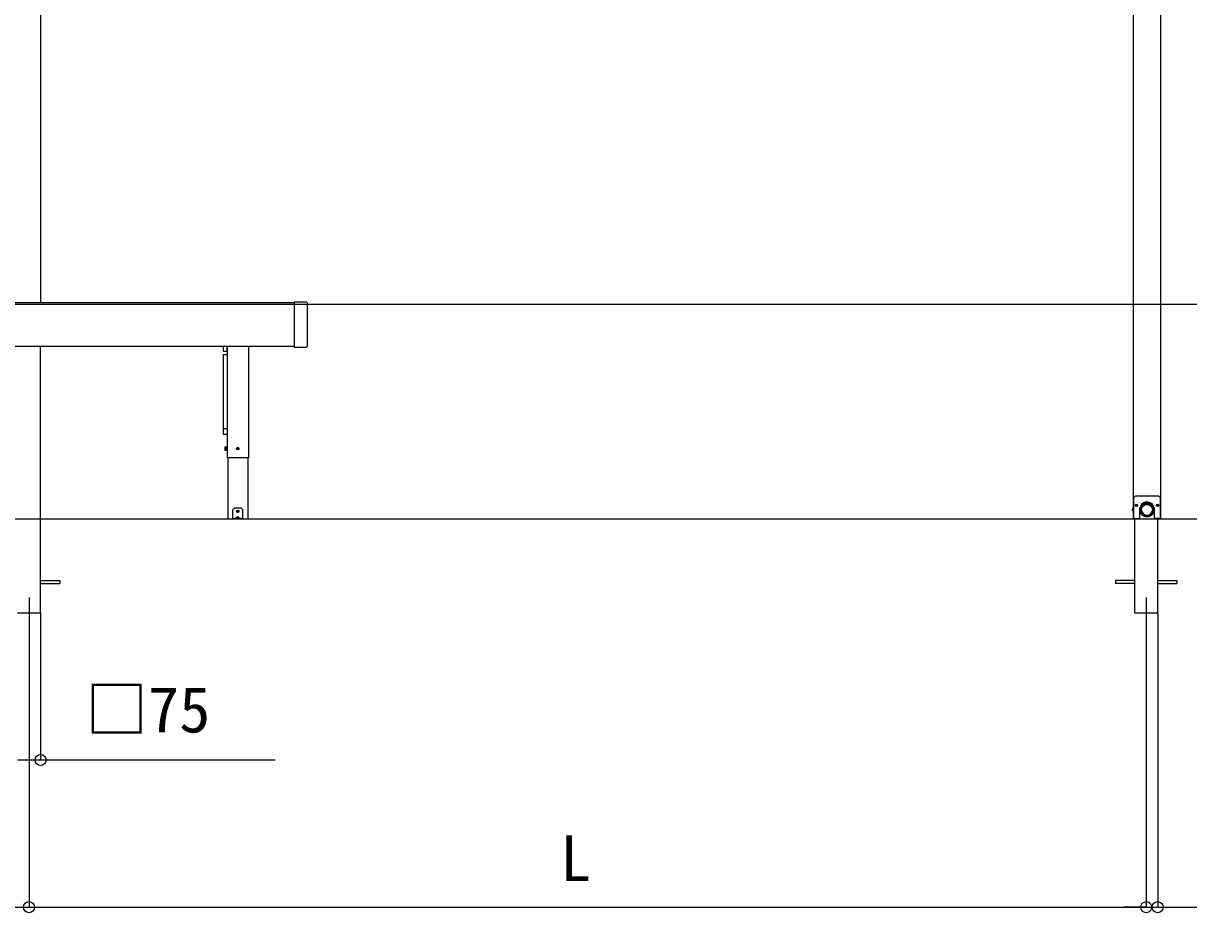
# Model space of a CAD drawing. Units: millimetres, scale not verified. Extents: x -10500 to 10500, y -15600 to 15524.
# Drawn here: x -3186 to 612, y -7578 to -4679 of the extents above; entities that cross this region are included whole.
import ezdxf
from ezdxf.enums import TextEntityAlignment as Align

# ---------------------------------------------------------------- set-up
doc = ezdxf.new("R2010")
doc.units = ezdxf.units.MM
doc.header["$LTSCALE"] = 80
for name, color, linetype in [('0-3_YKK_12', 2, 'Continuous'), ('0-4_YKK_A1', 4, 'Continuous'), ('0-5_YKK_D', 6, 'Continuous')]:
    doc.layers.add(name, color=color, linetype=linetype)
doc.styles.add('ＭＳ ゴシック', font='')
doc.styles.get('ＭＳ ゴシック').set_extended_font_data('MS Gothic')

msp = doc.modelspace()

# ---------------------------------------------------------------- linework, layer by layer
at = {"layer": '0-3_YKK_12'}
for p, q in [((-3166.8, -6550.5), (-3166.8, -6650.5)), ((473.2, -6550.5), (473.2, -6650.5))]:
    msp.add_line(p, q, dxfattribs=at)
at = {"layer": '0-4_YKK_A1'}
for p, q in [((430.7, -3454.09), (430.7, -6294)), ((520.7, -6294), (520.7, -3454.09)), ((-3129.3, -3600.5), (-3129.3, -5590.5)), ((6481.76, -5595.5), (-9346.45, -5595.5)), ((-2302.8, -5590.5), (-4971.8, -5590.5)), ((-2302.8, -5589), (-2302.8, -5591.41)), ((-2263.21, -5588), (-2301.8, -5588)), ((-2262.51, -5588.29), (-2262.41, -5588.39)), ((-2260.19, -5590.61), (-2262.41, -5588.39)), ((-2260.19, -5590.61), (-2260.09, -5590.71)), ((-2259.8, -5731.59), (-2259.8, -5591.41)), ((-2302.8, -5732.5), (-4971.8, -5732.5)), ((-2534.01, -5732.5), (-2534.01, -5746.7)), ((-2521.81, -5732.5), (-2521.81, -5732.61)), ((-2521.81, -5732.5), (-2521.81, -6095.5)), ((-2521.73, -5732.5), (-2521.73, -6095.5)), ((-2521.61, -5746.7), (-2521.61, -5732.5)), ((-2451.73, -5732.5), (-2451.73, -6095.5)), ((-2451.73, -5732.5), (-2451.73, -6095.5)), ((-2451.65, -5732.5), (-2451.65, -6095.5)), ((-2262.41, -5734.61), (-2260.19, -5732.39)), ((-2260.09, -5732.29), (-2260.19, -5732.39)), ((-2534, -5759.84), (-2534, -5776.99)), ((-2533.8, -6001.08), (-2533.8, -5760.38)), ((-2533.01, -5747.7), (-2522.61, -5747.7)), ((-2533, -5758.84), (-2522.6, -5758.84)), ((-2533, -5759.09), (-2522.6, -5759.09)), ((-2532.8, -5759.46), (-2522.8, -5759.46)), ((-2301.8, -5735), (-2263.21, -5735)), ((-2262.41, -5734.61), (-2262.51, -5734.71)), ((-2534, -6001.64), (-2534, -6001.77)), ((-2534, -6001.77), (-2534, -6002.3)), ((-2534, -6002.3), (-2534, -6004.86)), ((-2534, -6004.86), (-2534, -6016.55)), ((-2522.6, -6000.71), (-2533, -6000.71)), ((-2522.6, -6019.79), (-2533, -6019.79)), ((-2528.53, -6060.5), (-2528.08, -6059.73)), ((-2528.53, -6060.5), (-2528.53, -6070.5)), ((-2528.53, -6070.5), (-2528.08, -6071.27)), ((-2528.08, -6059.73), (-2524.53, -6059.73)), ((-2528.08, -6062.61), (-2524.53, -6062.61)), ((-2528.08, -6068.39), (-2524.53, -6068.39)), ((-2528.08, -6071.27), (-2524.53, -6071.27)), ((-2524.53, -6059.73), (-2524.53, -6071.27)), ((-2523.33, -6059.25), (-2521.73, -6059.25)), ((-2488.97, -6065), (-2487.86, -6064.98)), ((-2488.97, -6066), (-2487.86, -6066.02)), ((-2487.86, -6064.98), (-2487.35, -6064.88)), ((-2487.86, -6066.02), (-2487.35, -6066.12)), ((-2487.25, -6064.36), (-2487.35, -6064.88)), ((-2487.25, -6066.64), (-2487.35, -6066.12)), ((-2487.23, -6063.26), (-2487.25, -6064.36)), ((-2487.23, -6067.74), (-2487.25, -6066.64)), ((-2486.23, -6063.26), (-2486.21, -6064.36)), ((-2486.23, -6067.74), (-2486.21, -6066.64)), ((-2486.21, -6064.36), (-2486.11, -6064.88)), ((-2486.21, -6066.64), (-2486.11, -6066.12)), ((-2485.59, -6064.98), (-2486.11, -6064.88)), ((-2485.59, -6066.02), (-2486.11, -6066.12)), ((-2484.48, -6065), (-2485.59, -6064.98)), ((-2484.48, -6066), (-2485.59, -6066.02)), ((-2451.65, -6095.5), (-2521.81, -6095.5)), ((-2519.38, -6095.5), (-2519.38, -6295.5)), ((-2454.08, -6095.5), (-2454.08, -6295.5)), ((432.2, -6226), (437.2, -6221)), ((514.2, -6221), (437.2, -6221)), ((514.2, -6221), (519.2, -6226)), ((519.2, -6294), (519.2, -6226)), ((-2497.73, -6259.5), (-2502.14, -6263.91)), ((-2475.73, -6259.5), (-2497.73, -6259.5)), ((-2471.31, -6263.91), (-2475.73, -6259.5)), ((430.11, -6259.4), (428.96, -6259.6)), ((430.11, -6268.6), (430.11, -6259.4)), ((430.11, -6259.4), (430.7, -6259.5)), ((430.7, -6268.5), (430.7, -6259.5)), ((439.47, -6251.41), (438.65, -6251.41)), ((455.7, -6266.05), (455.7, -6264.22)), ((495.7, -6264.22), (495.7, -6266.05)), ((498.7, -6257.98), (498.7, -6264.22)), ((498.7, -6264.22), (498.7, -6265.09)), ((499.2, -6262.8), (499.2, -6294)), ((509.47, -6251.41), (508.65, -6251.41)), ((7188, -6295.5), (-9346.45, -6295.5)), ((-2454.08, -6295.5), (-2519.38, -6295.5)), ((-2502.73, -6292.5), (-2502.73, -6265.33)), ((-2502.73, -6293), (-2502.73, -6292.5)), ((-2502.73, -6295.5), (-2502.73, -6293)), ((-2502.73, -6293), (-2502.14, -6293)), ((-2502.14, -6295.5), (-2502.73, -6295.5)), ((-2502.14, -6293), (-2497.73, -6293)), ((-2475.73, -6293), (-2497.73, -6293)), ((-2475.73, -6295.5), (-2497.73, -6295.5)), ((-2488.17, -6288.04), (-2492.63, -6292.5)), ((-2490.73, -6292.08), (-2490.73, -6292.5)), ((-2490.73, -6292.5), (-2482.73, -6292.5)), ((-2490.23, -6293), (-2483.23, -6293)), ((-2488.97, -6270), (-2487.86, -6269.98)), ((-2488.97, -6271), (-2487.86, -6271.02)), ((-2487.86, -6269.98), (-2487.35, -6269.88)), ((-2487.86, -6271.02), (-2487.35, -6271.12)), ((-2487.25, -6269.36), (-2487.35, -6269.88)), ((-2487.25, -6271.64), (-2487.35, -6271.12)), ((-2487.23, -6268.26), (-2487.25, -6269.36)), ((-2487.23, -6272.74), (-2487.25, -6271.64)), ((-2486.23, -6268.26), (-2486.21, -6269.36)), ((-2486.23, -6272.74), (-2486.21, -6271.64)), ((-2486.21, -6269.36), (-2486.11, -6269.88)), ((-2486.21, -6271.64), (-2486.11, -6271.12)), ((-2485.59, -6269.98), (-2486.11, -6269.88)), ((-2485.59, -6271.02), (-2486.11, -6271.12)), ((-2484.48, -6270), (-2485.59, -6269.98)), ((-2484.48, -6271), (-2485.59, -6271.02)), ((-2480.83, -6292.5), (-2485.28, -6288.04)), ((-2482.73, -6292.08), (-2482.73, -6292.5)), ((-2475.73, -6295.5), (-2475.73, -6293)), ((-2475.73, -6293), (-2471.31, -6293)), ((-2471.31, -6295.5), (-2475.73, -6295.5)), ((-2471.31, -6293), (-2470.73, -6293)), ((-2470.73, -6292.5), (-2470.73, -6265.33)), ((-2470.73, -6292.5), (-2470.73, -6293)), ((430.11, -6268.6), (428.96, -6268.4)), ((430.11, -6268.6), (430.7, -6268.5)), ((430.7, -6294), (452.2, -6294)), ((435.7, -6294), (435.7, -6295.5)), ((435.7, -6600.5), (435.7, -6295.5)), ((499.2, -6294), (519.2, -6294)), ((520.7, -6294), (499.2, -6294)), ((510.7, -6294), (510.7, -6295.5)), ((510.7, -6600.5), (510.7, -6295.5)), ((-3129.3, -6496), (-3066.8, -6496)), ((-3129.3, -6505), (-3066.8, -6505)), ((-3066.8, -6496), (-3066.8, -6505)), ((435.7, -6496), (373.2, -6496)), ((373.2, -6496), (373.2, -6505)), ((435.7, -6505), (373.2, -6505)), ((510.7, -6496), (573.2, -6496)), ((510.7, -6505), (573.2, -6505)), ((573.2, -6496), (573.2, -6505)), ((-3204.3, -6600.5), (-3129.3, -6600.5)), ((435.7, -6600.5), (510.7, -6600.5))]:
    msp.add_line(p, q, dxfattribs=at)
for points in [[(-2302.8, -5591.41), (-2302.8, -5731.59), (-2302.8, -5734)], [(-3129.3, -6600.5), (-3129.3, -6295.5), (-3129.3, -5732.5)], [(-2534, -6016.55), (-2534, -6018.6), (-2534, -6018.79)], [(-2521.73, -6071.75), (-2523.33, -6071.75), (-2523.33, -6059.25)], [(432.2, -6226), (432.2, -6294), (452.2, -6294), (452.2, -6262.8)], [(438.65, -6251.41), (438.65, -6250.59), (439.47, -6250.59)], [(440.29, -6249.77), (440.29, -6248.95), (441.11, -6248.95), (441.11, -6249.77)], [(441.11, -6252.23), (441.11, -6253.05), (440.29, -6253.05), (440.29, -6252.23)], [(441.93, -6250.59), (442.75, -6250.59), (442.75, -6251.41), (441.93, -6251.41)], [(485.68, -6285.73), (484.23, -6286.37), (482.73, -6286.9), (481.2, -6287.33), (479.65, -6287.66), (478.08, -6287.88), (476.49, -6287.99), (474.91, -6287.99), (473.32, -6287.88), (471.75, -6287.66), (470.2, -6287.33), (468.67, -6286.9), (467.17, -6286.37), (465.72, -6285.73), (464.31, -6285), (462.96, -6284.17), (461.67, -6283.25), (460.45, -6282.24), (459.3, -6281.15), (458.22, -6279.98), (457.23, -6278.75), (456.33, -6277.44), (455.52, -6276.08), (454.81, -6274.67), (454.19, -6273.21), (453.68, -6271.72), (453.28, -6270.19), (452.98, -6268.63), (452.79, -6267.06), (452.7, -6265.48), (452.73, -6263.9), (452.87, -6262.33), (453.11, -6260.76), (453.47, -6259.22), (453.93, -6257.71), (454.49, -6256.23), (455.15, -6254.79), (455.92, -6253.4), (456.77, -6252.07), (457.72, -6250.8)], [(452.7, -6265.09), (452.7, -6264.22), (452.7, -6257.98)], [(483.18, -6285.06), (481.73, -6285.54), (480.25, -6285.92), (478.75, -6286.19), (477.23, -6286.35), (475.7, -6286.41), (474.17, -6286.35), (472.65, -6286.19), (471.15, -6285.92), (469.67, -6285.54), (468.22, -6285.06), (466.81, -6284.48), (465.44, -6283.8), (464.13, -6283.02), (462.88, -6282.15), (461.69, -6281.2), (460.57, -6280.16), (459.53, -6279.05), (458.57, -6277.86), (457.7, -6276.61), (456.92, -6275.3), (456.23, -6273.94), (455.65, -6272.54), (455.17, -6271.09), (454.79, -6269.62), (454.52, -6268.12), (454.35, -6266.61), (454.3, -6265.09), (454.35, -6263.57), (454.52, -6262.05), (454.79, -6260.56), (455.17, -6259.08), (455.65, -6257.64), (456.23, -6256.23), (456.92, -6254.87), (457.7, -6253.56), (458.57, -6252.31), (459.53, -6251.13), (460.57, -6250.01), (461.69, -6248.98)], [(475.7, -6246.12), (474.22, -6246.18), (472.75, -6246.34), (471.3, -6246.61), (469.87, -6246.99), (468.48, -6247.47), (467.12, -6248.05), (465.81, -6248.73), (464.55, -6249.51), (463.35, -6250.37), (462.23, -6251.32), (461.17, -6252.35), (460.2, -6253.46), (459.31, -6254.64), (458.5, -6255.87), (457.8, -6257.17), (457.19, -6258.51), (456.68, -6259.89), (456.27, -6261.31), (455.98, -6262.75), (455.79, -6264.21), (455.7, -6265.68), (455.73, -6267.15), (455.87, -6268.62), (456.11, -6270.07), (456.46, -6271.5), (456.92, -6272.9), (457.48, -6274.26), (458.14, -6275.58), (458.89, -6276.85), (459.74, -6278.05), (460.67, -6279.19), (461.69, -6280.26), (462.78, -6281.26), (463.94, -6282.17), (465.17, -6282.99), (466.46, -6283.71), (467.79, -6284.35), (469.17, -6284.88), (470.58, -6285.31)], [(457.72, -6250.8), (458.75, -6249.6), (459.86, -6248.47), (461.05, -6247.42), (462.31, -6246.46), (463.63, -6245.58), (465.01, -6244.8), (466.44, -6244.11), (467.92, -6243.53), (469.43, -6243.04), (470.97, -6242.66), (472.53, -6242.39), (474.11, -6242.23), (475.7, -6242.18)], [(461.69, -6248.98), (462.88, -6248.02), (464.13, -6247.15), (465.44, -6246.38), (466.81, -6245.7), (468.22, -6245.11), (469.67, -6244.63), (471.15, -6244.26), (472.65, -6243.99), (474.17, -6243.82), (475.7, -6243.77)], [(470.58, -6285.31), (472.03, -6285.63), (473.49, -6285.85), (474.96, -6285.96), (476.44, -6285.96), (477.91, -6285.85), (479.38, -6285.63), (480.82, -6285.31), (482.23, -6284.88), (483.61, -6284.35), (484.94, -6283.71), (486.23, -6282.99), (487.46, -6282.17), (488.62, -6281.26), (489.71, -6280.26), (490.73, -6279.19), (491.66, -6278.05), (492.51, -6276.85), (493.26, -6275.58), (493.92, -6274.26), (494.48, -6272.9), (494.94, -6271.5), (495.29, -6270.07), (495.53, -6268.62), (495.67, -6267.15), (495.7, -6265.68), (495.61, -6264.21), (495.42, -6262.75), (495.13, -6261.31), (494.72, -6259.89), (494.21, -6258.51), (493.6, -6257.17), (492.9, -6255.87), (492.09, -6254.64), (491.2, -6253.46), (490.23, -6252.35), (489.17, -6251.32), (488.05, -6250.37), (486.85, -6249.51), (485.59, -6248.73)], [(475.7, -6242.18), (477.29, -6242.23), (478.87, -6242.39), (480.43, -6242.66), (481.97, -6243.04), (483.48, -6243.53), (484.96, -6244.11), (486.39, -6244.8), (487.77, -6245.58), (489.09, -6246.46), (490.35, -6247.42), (491.54, -6248.47), (492.65, -6249.6), (493.68, -6250.8), (494.63, -6252.07), (495.48, -6253.4), (496.25, -6254.79), (496.91, -6256.23), (497.47, -6257.71), (497.93, -6259.22), (498.29, -6260.76), (498.53, -6262.33), (498.67, -6263.9), (498.7, -6265.48), (498.61, -6267.06), (498.42, -6268.63), (498.12, -6270.19), (497.72, -6271.72), (497.21, -6273.21), (496.59, -6274.67), (495.88, -6276.08), (495.07, -6277.44), (494.17, -6278.75), (493.18, -6279.98), (492.1, -6281.15), (490.95, -6282.24), (489.73, -6283.25), (488.44, -6284.17), (487.09, -6285), (485.68, -6285.73)], [(475.7, -6243.77), (477.23, -6243.82), (478.75, -6243.99), (480.25, -6244.26), (481.73, -6244.63), (483.18, -6245.11), (484.59, -6245.7), (485.96, -6246.38), (487.27, -6247.15), (488.52, -6248.02), (489.71, -6248.98), (490.83, -6250.01), (491.87, -6251.13), (492.83, -6252.31), (493.7, -6253.56), (494.48, -6254.87), (495.17, -6256.23), (495.75, -6257.64), (496.23, -6259.08), (496.61, -6260.56), (496.88, -6262.05), (497.05, -6263.57), (497.1, -6265.09), (497.05, -6266.61), (496.88, -6268.12), (496.61, -6269.62), (496.23, -6271.09), (495.75, -6272.54), (495.17, -6273.94), (494.48, -6275.3), (493.7, -6276.61), (492.83, -6277.86), (491.87, -6279.05), (490.83, -6280.16), (489.71, -6281.2), (488.52, -6282.15), (487.27, -6283.02), (485.96, -6283.8), (484.59, -6284.48), (483.18, -6285.06)], [(485.59, -6248.73), (484.28, -6248.05), (482.92, -6247.47), (481.53, -6246.99), (480.1, -6246.61), (478.65, -6246.34), (477.18, -6246.18), (475.7, -6246.12)], [(508.65, -6251.41), (508.65, -6250.59), (509.47, -6250.59)], [(510.29, -6249.77), (510.29, -6248.95), (511.11, -6248.95), (511.11, -6249.77)], [(511.11, -6252.23), (511.11, -6253.05), (510.29, -6253.05), (510.29, -6252.23)], [(511.93, -6250.59), (512.75, -6250.59), (512.75, -6251.41), (511.93, -6251.41)], [(-2497.73, -6293), (-2497.73, -6295.5), (-2502.14, -6295.5)], [(-2470.73, -6293), (-2470.73, -6295.5), (-2471.31, -6295.5)]]:
    msp.add_lwpolyline(points, dxfattribs=at)
msp.add_lwpolyline([(-2524.53, -6059.75), (-2523.33, -6059.75), (-2523.33, -6071.25), (-2524.53, -6071.25)], close=True, dxfattribs=at)
for centre, radius in [((-2486.73, -6065.5), 4), ((-2484.6, -6067.62), 0.3), ((440.7, -6251), 3.75), ((475.7, -6266.44), 19.62), ((475.7, -6266.44), 18.38), ((510.7, -6251), 3.75), ((-2486.73, -6270.5), 4), ((-2484.6, -6272.62), 0.3)]:
    msp.add_circle(centre, radius, dxfattribs=at)
for centre, radius, start, end in [((-2301.8, -5589), 1, 90, 180), ((-2263.21, -5589), 1, 45, 90), ((-2260.8, -5591.41), 1, 0, 45), ((-2260.8, -5731.59), 1, 315, 0), ((-2533.01, -5746.7), 1, 180, 270), ((-2533, -5759.84), 1, 90, 180), ((-2533.04, -5760.05), 0.964, 87.79679, 177.6127), ((-2532.84, -5760.42), 0.964, 87.79679, 177.6127), ((-2522.76, -5760.42), 0.964, 6.84841, 92.20321), ((-2522.61, -5746.7), 1, 270, 0), ((-2522.6, -5759.84), 1, 37.44287, 90), ((-2522.59, -5760.11), 1.03, 40.31355, 90.66766), ((-2301.8, -5734), 1, 180, 270), ((-2263.21, -5734), 1, 270, 315), ((-2533.12, -5776.99), 0.881, 180.33509, 219.38129), ((-2533.04, -6001.68), 0.964, 87.79679, 177.6127), ((-2533, -6018.79), 1, 180, 270), ((-2522.56, -6001.68), 0.964, 38.24694, 92.20321), ((-2522.6, -6018.79), 1, 270, 322.55713), ((-2525.97, -6061.17), 2.56, 145.61708, 214.38292), ((-2525.97, -6069.83), 2.56, 145.61708, 214.38292), ((-2518.97, -6065.5), 9.55, 162.41276, 197.58724), ((-2486.73, -6065.5), 2.3, 167.44414, 192.55586), ((-2486.73, -6065.5), 2.3, 77.44414, 102.55586), ((-2486.73, -6065.5), 2.3, 257.44414, 282.55586), ((-2486.73, -6065.5), 2.3, 347.44414, 12.55586), ((-2500.73, -6265.33), 2, 135, 180), ((-2472.73, -6265.33), 2, 0, 45), ((434.82, -6264), 7.65, 149.36409, 210.63591), ((429.15, -6260.64), 1.06, 100, 149.36409), ((439.47, -6249.77), 0.82, 270, 0), ((439.47, -6252.23), 0.82, 0, 90), ((441.93, -6249.77), 0.82, 180, 270), ((441.93, -6252.23), 0.82, 90, 180), ((475.7, -6262.8), 23.5, 0, 180), ((475.59, -6264.2), 21.29, 181.20239, 231.40325), ((475.66, -6264.25), 19.96, 89.88698, 179.89458), ((475.7, -6263.98), 18.4, 183.8535, 356.1465), ((475.74, -6264.25), 19.96, 0.10542, 90.11302), ((475.81, -6264.2), 21.29, 308.59851, 358.79585), ((509.47, -6249.77), 0.82, 270, 0), ((509.47, -6252.23), 0.82, 0, 90), ((511.93, -6249.77), 0.82, 180, 270), ((511.93, -6252.23), 0.82, 90, 180), ((-2489.73, -6292.08), 1, 126.03188, 180), ((-2490.23, -6292.5), 0.5, 180, 270), ((-2486.73, -6296.2), 6.1, 53.96812, 126.03188), ((-2486.73, -6270.5), 2.3, 167.44414, 192.55586), ((-2486.73, -6270.5), 2.3, 77.44414, 102.55586), ((-2486.73, -6270.5), 2.3, 257.44414, 282.55586), ((-2486.73, -6270.5), 2.3, 347.44414, 12.55586), ((-2483.23, -6292.5), 0.5, 270, 0), ((-2483.73, -6292.08), 1, 0, 53.96812), ((429.15, -6267.36), 1.06, 210.63591, 260)]:
    msp.add_arc(centre, radius, start, end, dxfattribs=at)
for centre, major_axis, ratio, start_param, end_param in [((-2492.13, -6292.5), (0.688, 0.425), 0.381966, 2.1243707, 3.695167), ((-2486.73, -6290.93), (0, -3.54), 0.707107, 2.5261129, 3.7570724), ((-2481.33, -6292.5), (0.688, -0.425), 0.381966, 5.7296109, 7.3004073)]:
    msp.add_ellipse(centre, major_axis=major_axis, ratio=ratio, start_param=start_param, end_param=end_param, dxfattribs=at)
at = {"layer": '0-5_YKK_D'}
for p, q in [((-3129.3, -6601.5), (-3129.3, -7081.5)), ((510.7, -6601.5), (510.7, -7561.5)), ((-3166.8, -6651.5), (-3166.8, -7561.5)), ((-3166.8, -6651.5), (-3166.8, -7561.5)), ((473.2, -6651.5), (473.2, -7561.5)), ((473.2, -6651.5), (473.2, -7561.5)), ((-3204.3, -7080.5), (-3129.3, -7080.5)), ((-3129.3, -7080.5), (-2365.16, -7080.5)), ((-6806.8, -7560.5), (-3166.8, -7560.5)), ((-3166.8, -7560.5), (473.2, -7560.5)), ((473.2, -7560.5), (401.2, -7560.5)), ((473.2, -7560.5), (510.7, -7560.5)), ((510.7, -7560.5), (1209.93, -7560.5))]:
    msp.add_line(p, q, dxfattribs=at)
for centre in [(-3129.3, -7080.5), (-3166.8, -7560.5), (-3166.8, -7560.5), (473.2, -7560.5), (473.2, -7560.5), (510.7, -7560.5)]:
    msp.add_circle(centre, 18, dxfattribs=at)

# ---------------------------------------------------------------- texts
at = {"layer": '0-5_YKK_D', "style": 'ＭＳ ゴシック'}
for s, p in [('□75', (-2983.55, -7035.86)), ('L', (-1436.63, -7520.5))]:
    msp.add_text(s, height=149.6, dxfattribs=at).set_placement(p, align=Align.BOTTOM_LEFT)

doc.saveas('drawing.dxf')
